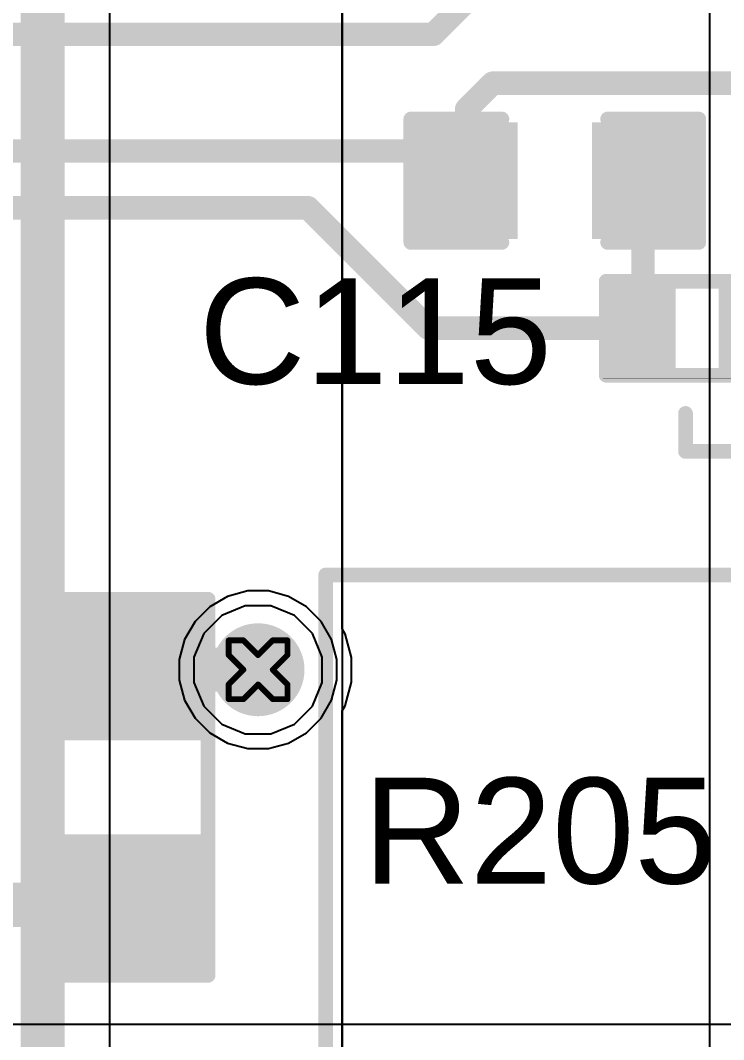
# Model space of a CAD drawing. Header units: inches. Extents: x 0 to 5379, y 0 to 5429.
# Drawn here: x 240.57 to 246.65, y 77.42 to 86.23 of the extents above; entities that cross this region are included whole.
import ezdxf

# ---------------------------------------------------------------- set-up
doc = ezdxf.new("R2010")
doc.units = ezdxf.units.IN
for name, color, linetype in [('Bottom Layer', 5, 'Continuous'), ('Bottom Solder', 6, 'Continuous'), ('Drill Drawing', 1, 'Continuous'), ('GND01', 16, 'Continuous'), ('GND02', 76, 'Continuous'), ('PWR', 156, 'Continuous'), ('SIG 01', 90, 'Continuous'), ('Top Layer', 1, 'Continuous'), ('Top Overlay', 2, 'Continuous'), ('Top Paste', 8, 'Continuous'), ('Top Solder', 216, 'Continuous'), ('Via Holes', 16, 'Continuous')]:
    doc.layers.add(name, color=color, linetype=linetype)
doc.styles.add('Arial', font='', dxfattribs={"height": 0.2})
doc.styles.get('Arial').set_extended_font_data('Arial')

# ---------------------------------------------------------------- blocks, each defined once
blk = doc.blocks.new('R___0805_540')
at = {"layer": 'Top Layer'}
for points in [[(-1.524, 0.635), (-0.508, 0.635), (-0.508, -0.635), (-1.524, -0.635)], [(0.508, 0.635), (1.524, 0.635), (1.524, -0.635), (0.508, -0.635)]]:
    blk.add_hatch(color=1, dxfattribs=at).paths.add_polyline_path(points)
at = {"layer": 'Top Paste'}
for points in [[(-1.524, 0.635), (-0.508, 0.635), (-0.508, -0.635), (-1.524, -0.635)], [(0.508, 0.635), (1.524, 0.635), (1.524, -0.635), (0.508, -0.635)]]:
    blk.add_hatch(color=8, dxfattribs=at).paths.add_polyline_path(points)
at = {"layer": 'Top Solder'}
for points in [[(-1.6256, 0.7366), (-0.4064, 0.7366), (-0.4064, -0.7366), (-1.6256, -0.7366)], [(0.4064, 0.7366), (1.6256, 0.7366), (1.6256, -0.7366), (0.4064, -0.7366)]]:
    blk.add_hatch(color=216, dxfattribs=at).paths.add_polyline_path(points)
at = {"layer": 'Top Overlay'}
for points in [[(-1.6256, -0.7366, 0.127, 0.127, 0), (-1.6256, 0.7366, 0.127, 0.127, 0)], [(1.6256, 0.7366, 0.127, 0.127, 0), (-1.6256, 0.7366, 0.127, 0.127, 0)], [(1.6256, -0.7366, 0.127, 0.127, 0), (1.6256, 0.7366, 0.127, 0.127, 0)], [(1.6256, -0.7366, 0.127, 0.127, 0), (-1.6256, -0.7366, 0.127, 0.127, 0)]]:
    blk.add_lwpolyline(points, format="xyseb", dxfattribs=at)
for points in [[(-1.65735, 0.7366, 0.0635, 0.0635, 1), (-1.59385, 0.7366, 0.0635, 0.0635, 1)], [(-1.65735, 0.7366, 0.0635, 0.0635, 1), (-1.59385, 0.7366, 0.0635, 0.0635, 1)], [(1.59385, 0.7366, 0.0635, 0.0635, 1), (1.65735, 0.7366, 0.0635, 0.0635, 1)], [(1.59385, 0.7366, 0.0635, 0.0635, 1), (1.65735, 0.7366, 0.0635, 0.0635, 1)], [(-1.65735, -0.7366, 0.0635, 0.0635, 1), (-1.59385, -0.7366, 0.0635, 0.0635, 1)], [(-1.65735, -0.7366, 0.0635, 0.0635, 1), (-1.59385, -0.7366, 0.0635, 0.0635, 1)], [(1.59385, -0.7366, 0.0635, 0.0635, 1), (1.65735, -0.7366, 0.0635, 0.0635, 1)], [(1.59385, -0.7366, 0.0635, 0.0635, 1), (1.65735, -0.7366, 0.0635, 0.0635, 1)]]:
    blk.add_lwpolyline(points, format="xyseb", close=True, dxfattribs=at)
blk = doc.blocks.new('R___0402_557')
at = {"layer": 'Top Layer'}
for points in [[(-0.6985, -0.3175), (-0.6985, 0.3175), (-0.2413, 0.3175), (-0.2413, -0.3175)], [(0.2413, -0.3175), (0.2413, 0.3175), (0.6985, 0.3175), (0.6985, -0.3175)]]:
    blk.add_hatch(color=1, dxfattribs=at).paths.add_polyline_path(points)
at = {"layer": 'Top Paste'}
for points in [[(-0.6985, -0.3175), (-0.6985, 0.3175), (-0.2413, 0.3175), (-0.2413, -0.3175)], [(0.2413, -0.3175), (0.2413, 0.3175), (0.6985, 0.3175), (0.6985, -0.3175)]]:
    blk.add_hatch(color=8, dxfattribs=at).paths.add_polyline_path(points)
at = {"layer": 'Top Solder'}
for points in [[(-0.7535, -0.3725), (-0.7535, 0.3725), (-0.1863, 0.3725), (-0.1863, -0.3725)], [(0.1863, -0.3725), (0.1863, 0.3725), (0.7535, 0.3725), (0.7535, -0.3725)]]:
    blk.add_hatch(color=216, dxfattribs=at).paths.add_polyline_path(points)
at = {"layer": 'Top Overlay'}
for points in [[(-0.7874, 0.4064, 0.127, 0.127, 0), (0.7874, 0.4064, 0.127, 0.127, 0)], [(-0.7874, -0.4064, 0.127, 0.127, 0), (-0.7874, 0.4064, 0.127, 0.127, 0)], [(0.7874, -0.4064, 0.127, 0.127, 0), (0.7874, 0.4064, 0.127, 0.127, 0)], [(-0.7874, -0.4064, 0.127, 0.127, 0), (0.7874, -0.4064, 0.127, 0.127, 0)], [(-0.8128, -0.4318, 0.00323, 0.00323, 0), (0.8128, -0.4318, 0.00323, 0.00323, 0)]]:
    blk.add_lwpolyline(points, format="xyseb", dxfattribs=at)
for points in [[(-0.8191, 0.4064, 0.0635, 0.0635, 1), (-0.7556, 0.4064, 0.0635, 0.0635, 1)], [(-0.8191, 0.4064, 0.0635, 0.0635, 1), (-0.7556, 0.4064, 0.0635, 0.0635, 1)], [(0.7556, 0.4064, 0.0635, 0.0635, 1), (0.8191, 0.4064, 0.0635, 0.0635, 1)], [(0.7556, 0.4064, 0.0635, 0.0635, 1), (0.8191, 0.4064, 0.0635, 0.0635, 1)], [(-0.8191, -0.4064, 0.0635, 0.0635, 1), (-0.7556, -0.4064, 0.0635, 0.0635, 1)], [(-0.8191, -0.4064, 0.0635, 0.0635, 1), (-0.7556, -0.4064, 0.0635, 0.0635, 1)], [(0.7556, -0.4064, 0.0635, 0.0635, 1), (0.8191, -0.4064, 0.0635, 0.0635, 1)], [(0.7556, -0.4064, 0.0635, 0.0635, 1), (0.8191, -0.4064, 0.0635, 0.0635, 1)], [(-0.8136, -0.4318, 0.00161, 0.00161, 1), (-0.812, -0.4318, 0.00161, 0.00161, 1)], [(0.812, -0.4318, 0.00161, 0.00161, 1), (0.8136, -0.4318, 0.00161, 0.00161, 1)]]:
    blk.add_lwpolyline(points, format="xyseb", close=True, dxfattribs=at)
blk = doc.blocks.new('C___0603_1012')
at = {"layer": 'Top Layer'}
for points in [[(-0.381, 0.4445), (-0.381, -0.4445), (-1.143, -0.4445), (-1.143, 0.4445)], [(1.143, 0.4445), (1.143, -0.4445), (0.381, -0.4445), (0.381, 0.4445)]]:
    blk.add_hatch(color=1, dxfattribs=at).paths.add_polyline_path(points)
at = {"layer": 'Top Paste'}
for points in [[(-0.381, 0.4445), (-0.381, -0.4445), (-1.143, -0.4445), (-1.143, 0.4445)], [(1.143, 0.4445), (1.143, -0.4445), (0.381, -0.4445), (0.381, 0.4445)]]:
    blk.add_hatch(color=8, dxfattribs=at).paths.add_polyline_path(points)
at = {"layer": 'Top Solder'}
for points in [[(-0.321, 0.5045), (-0.321, -0.5045), (-1.203, -0.5045), (-1.203, 0.5045)], [(1.203, 0.5045), (1.203, -0.5045), (0.321, -0.5045), (0.321, 0.5045)]]:
    blk.add_hatch(color=216, dxfattribs=at).paths.add_polyline_path(points)
at = {"layer": 'Top Overlay'}
for points in [[(-1.2446, 0.5334, 0.127, 0.127, 0), (-0.4572, 0.5334, 0.127, 0.127, 0)], [(-1.2446, -0.5334, 0.127, 0.127, 0), (-1.2446, 0.5334, 0.127, 0.127, 0)], [(0.4572, 0.5334, 0.127, 0.127, 0), (1.2446, 0.5334, 0.127, 0.127, 0)], [(1.2446, -0.5334, 0.127, 0.127, 0), (1.2446, 0.5334, 0.127, 0.127, 0)], [(-1.2446, -0.5334, 0.127, 0.127, 0), (-0.4572, -0.5334, 0.127, 0.127, 0)], [(0.4572, -0.5334, 0.127, 0.127, 0), (1.2446, -0.5334, 0.127, 0.127, 0)]]:
    blk.add_lwpolyline(points, format="xyseb", dxfattribs=at)
for points in [[(-1.2764, 0.5334, 0.0635, 0.0635, 1), (-1.2128, 0.5334, 0.0635, 0.0635, 1)], [(-1.2764, 0.5334, 0.0635, 0.0635, 1), (-1.2128, 0.5334, 0.0635, 0.0635, 1)], [(-0.4889, 0.5334, 0.0635, 0.0635, 1), (-0.4254, 0.5334, 0.0635, 0.0635, 1)], [(0.4254, 0.5334, 0.0635, 0.0635, 1), (0.4889, 0.5334, 0.0635, 0.0635, 1)], [(1.2128, 0.5334, 0.0635, 0.0635, 1), (1.2764, 0.5334, 0.0635, 0.0635, 1)], [(1.2128, 0.5334, 0.0635, 0.0635, 1), (1.2764, 0.5334, 0.0635, 0.0635, 1)], [(-1.2764, -0.5334, 0.0635, 0.0635, 1), (-1.2128, -0.5334, 0.0635, 0.0635, 1)], [(-1.2764, -0.5334, 0.0635, 0.0635, 1), (-1.2128, -0.5334, 0.0635, 0.0635, 1)], [(-0.4889, -0.5334, 0.0635, 0.0635, 1), (-0.4254, -0.5334, 0.0635, 0.0635, 1)], [(0.4254, -0.5334, 0.0635, 0.0635, 1), (0.4889, -0.5334, 0.0635, 0.0635, 1)], [(1.2128, -0.5334, 0.0635, 0.0635, 1), (1.2764, -0.5334, 0.0635, 0.0635, 1)], [(1.2128, -0.5334, 0.0635, 0.0635, 1), (1.2764, -0.5334, 0.0635, 0.0635, 1)]]:
    blk.add_lwpolyline(points, format="xyseb", close=True, dxfattribs=at)

msp = doc.modelspace()

# ---------------------------------------------------------------- hatches: boundary and pattern name
at = {"layer": 'Bottom Layer'}
h = msp.add_hatch(color=5, dxfattribs=at)
edge = h.paths.add_edge_path()
edge.add_arc((242.6255, 80.6135), 0.3, 0, 360)
at = {"layer": 'Bottom Solder'}
h = msp.add_hatch(color=6, dxfattribs=at)
edge = h.paths.add_edge_path()
edge.add_arc((242.6255, 80.6135), 0.4016, 0, 360)
at = {"layer": 'GND01'}
h = msp.add_hatch(color=16, dxfattribs=at)
edge = h.paths.add_edge_path()
edge.add_arc((242.6255, 80.6135), 0.3, 0, 360)
at = {"layer": 'GND02'}
h = msp.add_hatch(color=76, dxfattribs=at)
edge = h.paths.add_edge_path()
edge.add_arc((242.6255, 80.6135), 0.3, 0, 360)
at = {"layer": 'PWR'}
h = msp.add_hatch(color=156, dxfattribs=at)
edge = h.paths.add_edge_path()
edge.add_arc((242.6255, 80.6135), 0.3, 0, 360)
at = {"layer": 'SIG 01'}
h = msp.add_hatch(color=90, dxfattribs=at)
edge = h.paths.add_edge_path()
edge.add_arc((242.6255, 80.6135), 0.3, 0, 360)
at = {"layer": 'Top Layer'}
h = msp.add_hatch(color=1, dxfattribs=at)
edge = h.paths.add_edge_path()
edge.add_arc((242.6255, 80.6135), 0.3, 0, 360)
at = {"layer": 'Top Solder'}
h = msp.add_hatch(color=216, dxfattribs=at)
edge = h.paths.add_edge_path()
edge.add_arc((242.6255, 80.6135), 0.4016, 0, 360)
at = {"layer": 'Via Holes'}
h = msp.add_hatch(color=7, dxfattribs=at)
edge = h.paths.add_edge_path()
edge.add_arc((242.6255, 80.6135), 0.15, 0, 360)

# ---------------------------------------------------------------- linework, layer by layer
at = {"layer": 'Bottom Layer'}
for p, q in [((243.3527, 88.2756), (243.3527, 72.7054)), ((243.3527, 80.9699), (243.3527, 88.2756)), ((243.3784, 80.9254), (243.3527, 80.9699)), ((243.4335, 80.7199), (243.3784, 80.9254)), ((243.4335, 80.5071), (243.4335, 80.7199)), ((243.3784, 80.3016), (243.4335, 80.5071)), ((243.3527, 80.2571), (243.3784, 80.3016)), ((243.3527, 72.7054), (243.3527, 80.2571))]:
    msp.add_line(p, q, dxfattribs=at)
at = {"layer": 'Drill Drawing'}
for points in [[(242.3715, 80.7405, 0.0508, 0.0508, 0), (242.3715, 80.8675, 0.0508, 0.0508, 0)], [(242.3715, 80.8675, 0.0508, 0.0508, 0), (242.4985, 80.8675, 0.0508, 0.0508, 0)], [(242.4985, 80.8675, 0.0508, 0.0508, 0), (242.6255, 80.7405, 0.0508, 0.0508, 0)], [(242.6255, 80.7405, 0.0508, 0.0508, 0), (242.7525, 80.8675, 0.0508, 0.0508, 0)], [(242.7525, 80.8675, 0.0508, 0.0508, 0), (242.8795, 80.8675, 0.0508, 0.0508, 0)], [(242.8795, 80.7405, 0.0508, 0.0508, 0), (242.8795, 80.8675, 0.0508, 0.0508, 0)], [(242.3715, 80.7405, 0.0508, 0.0508, 0), (242.4985, 80.6135, 0.0508, 0.0508, 0)], [(242.7525, 80.6135, 0.0508, 0.0508, 0), (242.8795, 80.7405, 0.0508, 0.0508, 0)], [(242.3715, 80.4865, 0.0508, 0.0508, 0), (242.4985, 80.6135, 0.0508, 0.0508, 0)], [(242.7525, 80.6135, 0.0508, 0.0508, 0), (242.8795, 80.4865, 0.0508, 0.0508, 0)], [(242.3715, 80.3595, 0.0508, 0.0508, 0), (242.3715, 80.4865, 0.0508, 0.0508, 0)], [(242.4985, 80.3595, 0.0508, 0.0508, 0), (242.6255, 80.4865, 0.0508, 0.0508, 0)], [(242.6255, 80.4865, 0.0508, 0.0508, 0), (242.7525, 80.3595, 0.0508, 0.0508, 0)], [(242.8795, 80.3595, 0.0508, 0.0508, 0), (242.8795, 80.4865, 0.0508, 0.0508, 0)], [(242.3715, 80.3595, 0.0508, 0.0508, 0), (242.4985, 80.3595, 0.0508, 0.0508, 0)], [(242.7525, 80.3595, 0.0508, 0.0508, 0), (242.8795, 80.3595, 0.0508, 0.0508, 0)]]:
    msp.add_lwpolyline(points, format="xyseb", dxfattribs=at)
for points in [[(242.3588, 80.8675, 0.0254, 0.0254, 1), (242.3842, 80.8675, 0.0254, 0.0254, 1)], [(242.3588, 80.8675, 0.0254, 0.0254, 1), (242.3842, 80.8675, 0.0254, 0.0254, 1)], [(242.4858, 80.8675, 0.0254, 0.0254, 1), (242.5112, 80.8675, 0.0254, 0.0254, 1)], [(242.4858, 80.8675, 0.0254, 0.0254, 1), (242.5112, 80.8675, 0.0254, 0.0254, 1)], [(242.7398, 80.8675, 0.0254, 0.0254, 1), (242.7652, 80.8675, 0.0254, 0.0254, 1)], [(242.7398, 80.8675, 0.0254, 0.0254, 1), (242.7652, 80.8675, 0.0254, 0.0254, 1)], [(242.8668, 80.8675, 0.0254, 0.0254, 1), (242.8922, 80.8675, 0.0254, 0.0254, 1)], [(242.8668, 80.8675, 0.0254, 0.0254, 1), (242.8922, 80.8675, 0.0254, 0.0254, 1)], [(242.3588, 80.7405, 0.0254, 0.0254, 1), (242.3842, 80.7405, 0.0254, 0.0254, 1)], [(242.3588, 80.7405, 0.0254, 0.0254, 1), (242.3842, 80.7405, 0.0254, 0.0254, 1)], [(242.6128, 80.7405, 0.0254, 0.0254, 1), (242.6382, 80.7405, 0.0254, 0.0254, 1)], [(242.6128, 80.7405, 0.0254, 0.0254, 1), (242.6382, 80.7405, 0.0254, 0.0254, 1)], [(242.8668, 80.7405, 0.0254, 0.0254, 1), (242.8922, 80.7405, 0.0254, 0.0254, 1)], [(242.8668, 80.7405, 0.0254, 0.0254, 1), (242.8922, 80.7405, 0.0254, 0.0254, 1)], [(242.4858, 80.6135, 0.0254, 0.0254, 1), (242.5112, 80.6135, 0.0254, 0.0254, 1)], [(242.4858, 80.6135, 0.0254, 0.0254, 1), (242.5112, 80.6135, 0.0254, 0.0254, 1)], [(242.7398, 80.6135, 0.0254, 0.0254, 1), (242.7652, 80.6135, 0.0254, 0.0254, 1)], [(242.7398, 80.6135, 0.0254, 0.0254, 1), (242.7652, 80.6135, 0.0254, 0.0254, 1)], [(242.3588, 80.4865, 0.0254, 0.0254, 1), (242.3842, 80.4865, 0.0254, 0.0254, 1)], [(242.3588, 80.4865, 0.0254, 0.0254, 1), (242.3842, 80.4865, 0.0254, 0.0254, 1)], [(242.6128, 80.4865, 0.0254, 0.0254, 1), (242.6382, 80.4865, 0.0254, 0.0254, 1)], [(242.6128, 80.4865, 0.0254, 0.0254, 1), (242.6382, 80.4865, 0.0254, 0.0254, 1)], [(242.8668, 80.4865, 0.0254, 0.0254, 1), (242.8922, 80.4865, 0.0254, 0.0254, 1)], [(242.8668, 80.4865, 0.0254, 0.0254, 1), (242.8922, 80.4865, 0.0254, 0.0254, 1)], [(242.3588, 80.3595, 0.0254, 0.0254, 1), (242.3842, 80.3595, 0.0254, 0.0254, 1)], [(242.3588, 80.3595, 0.0254, 0.0254, 1), (242.3842, 80.3595, 0.0254, 0.0254, 1)], [(242.4858, 80.3595, 0.0254, 0.0254, 1), (242.5112, 80.3595, 0.0254, 0.0254, 1)], [(242.4858, 80.3595, 0.0254, 0.0254, 1), (242.5112, 80.3595, 0.0254, 0.0254, 1)], [(242.7398, 80.3595, 0.0254, 0.0254, 1), (242.7652, 80.3595, 0.0254, 0.0254, 1)], [(242.7398, 80.3595, 0.0254, 0.0254, 1), (242.7652, 80.3595, 0.0254, 0.0254, 1)], [(242.8668, 80.3595, 0.0254, 0.0254, 1), (242.8922, 80.3595, 0.0254, 0.0254, 1)], [(242.8668, 80.3595, 0.0254, 0.0254, 1), (242.8922, 80.3595, 0.0254, 0.0254, 1)]]:
    msp.add_lwpolyline(points, format="xyseb", close=True, dxfattribs=at)
at = {"layer": 'GND01'}
for p, q in [((242.5153, 81.1675), (242.3117, 81.0832)), ((242.7357, 81.1675), (242.5153, 81.1675)), ((242.9393, 81.0832), (242.7357, 81.1675)), ((242.3117, 81.0832), (242.1558, 80.9273)), ((243.0951, 80.9273), (242.9393, 81.0832)), ((242.1558, 80.9273), (242.0715, 80.7237)), ((243.1795, 80.7237), (243.0951, 80.9273)), ((242.0715, 80.7237), (242.0715, 80.5033)), ((243.1795, 80.5033), (243.1795, 80.7237)), ((242.0715, 80.5033), (242.1558, 80.2997)), ((243.0951, 80.2997), (243.1795, 80.5033)), ((242.1558, 80.2997), (242.3117, 80.1438)), ((242.9393, 80.1438), (243.0951, 80.2997)), ((242.3117, 80.1438), (242.5153, 80.0595)), ((242.7357, 80.0595), (242.9393, 80.1438)), ((242.5153, 80.0595), (242.7357, 80.0595))]:
    msp.add_line(p, q, dxfattribs=at)
at = {"layer": 'GND02'}
for p, q in [((242.5153, 81.1675), (242.3117, 81.0832)), ((242.7357, 81.1675), (242.5153, 81.1675)), ((242.9393, 81.0832), (242.7357, 81.1675)), ((242.3117, 81.0832), (242.1558, 80.9273)), ((243.0951, 80.9273), (242.9393, 81.0832)), ((242.1558, 80.9273), (242.0715, 80.7237)), ((243.1795, 80.7237), (243.0951, 80.9273)), ((242.0715, 80.7237), (242.0715, 80.5033)), ((243.1795, 80.5033), (243.1795, 80.7237)), ((242.0715, 80.5033), (242.1558, 80.2997)), ((243.0951, 80.2997), (243.1795, 80.5033)), ((242.1558, 80.2997), (242.3117, 80.1438)), ((242.9393, 80.1438), (243.0951, 80.2997)), ((242.3117, 80.1438), (242.5153, 80.0595)), ((242.7357, 80.0595), (242.9393, 80.1438)), ((242.5153, 80.0595), (242.7357, 80.0595))]:
    msp.add_line(p, q, dxfattribs=at)
at = {"layer": 'PWR'}
msp.add_line((247.9574, 77.5462), (240.3395, 77.5462), dxfattribs=at)
at = {"layer": 'SIG 01'}
for p, q in [((241.3452, 68.7408), (241.3452, 87.1024)), ((246.5272, 87.1327), (246.5272, 64.8804)), ((242.3626, 81.2481), (242.2073, 81.1584)), ((242.5358, 81.2945), (242.3626, 81.2481)), ((242.7151, 81.2945), (242.5358, 81.2945)), ((242.8883, 81.2481), (242.7151, 81.2945)), ((243.0436, 81.1584), (242.8883, 81.2481)), ((242.2073, 81.1584), (242.0805, 81.0316)), ((243.1704, 81.0316), (243.0436, 81.1584)), ((242.0805, 81.0316), (241.9909, 80.8764)), ((243.2601, 80.8764), (243.1704, 81.0316)), ((241.9909, 80.8764), (241.9445, 80.7032)), ((243.3065, 80.7032), (243.2601, 80.8764)), ((241.9445, 80.7032), (241.9445, 80.5238)), ((243.3065, 80.5238), (243.3065, 80.7032)), ((241.9445, 80.5238), (241.9909, 80.3506)), ((243.2601, 80.3506), (243.3065, 80.5238)), ((241.9909, 80.3506), (242.0805, 80.1954)), ((243.1704, 80.1954), (243.2601, 80.3506)), ((242.0805, 80.1954), (242.2073, 80.0686)), ((243.0436, 80.0686), (243.1704, 80.1954)), ((242.2073, 80.0686), (242.3626, 79.9789)), ((242.8883, 79.9789), (243.0436, 80.0686)), ((242.3626, 79.9789), (242.5358, 79.9325)), ((242.5358, 79.9325), (242.7151, 79.9325)), ((242.7151, 79.9325), (242.8883, 79.9789))]:
    msp.add_line(p, q, dxfattribs=at)
msp.add_lwpolyline([(240.7625, 68.7408, 0.381, 0.381, 0), (240.7625, 87.1024, 0.381, 0.381, 0)], format="xyseb", dxfattribs=at)
at = {"layer": 'Top Layer'}
for points in [[(244.1415, 86.1072, 0.2032, 0.2032, 0), (244.8769, 86.8426, 0.2032, 0.2032, 0)], [(236.5173, 86.1072, 0.2032, 0.2032, 0), (244.1415, 86.1072, 0.2032, 0.2032, 0)], [(244.4289, 85.4587, 0.2032, 0.2032, 0), (244.6548, 85.6846, 0.2032, 0.2032, 0)], [(244.6548, 85.6846, 0.2032, 0.2032, 0), (247.3382, 85.6846, 0.2032, 0.2032, 0)], [(244.4289, 84.8412, 0.2032, 0.2032, 0), (244.4289, 85.4587, 0.2032, 0.2032, 0)], [(238.4045, 85.0976, 0.2032, 0.2032, 0), (244.1725, 85.0976, 0.2032, 0.2032, 0)], [(244.1725, 85.0976, 0.2032, 0.2032, 0), (244.4289, 84.8412, 0.2032, 0.2032, 0)], [(245.9529, 83.566, 0.2032, 0.2032, 0), (245.9529, 84.8412, 0.2032, 0.2032, 0)], [(236.5173, 84.6072, 0.2032, 0.2032, 0), (243.0575, 84.6072, 0.2032, 0.2032, 0)], [(243.0575, 84.6072, 0.2032, 0.2032, 0), (244.0987, 83.566, 0.2032, 0.2032, 0)], [(244.0987, 83.566, 0.2032, 0.2032, 0), (245.9529, 83.566, 0.2032, 0.2032, 0)], [(241.4571, 80.6135, 0.381, 0.381, 0), (242.6255, 80.6135, 0.381, 0.381, 0)], [(239.769, 78.5815, 0.381, 0.381, 0), (241.4571, 78.5815, 0.381, 0.381, 0)]]:
    msp.add_lwpolyline(points, format="xyseb", dxfattribs=at)
for points in [[(244.0907, 86.1072, 0.1016, 0.1016, 1), (244.1923, 86.1072, 0.1016, 0.1016, 1)], [(244.0907, 86.1072, 0.1016, 0.1016, 1), (244.1923, 86.1072, 0.1016, 0.1016, 1)], [(244.604, 85.6846, 0.1016, 0.1016, 1), (244.7056, 85.6846, 0.1016, 0.1016, 1)], [(244.604, 85.6846, 0.1016, 0.1016, 1), (244.7056, 85.6846, 0.1016, 0.1016, 1)], [(244.3781, 85.4587, 0.1016, 0.1016, 1), (244.4797, 85.4587, 0.1016, 0.1016, 1)], [(244.3781, 85.4587, 0.1016, 0.1016, 1), (244.4797, 85.4587, 0.1016, 0.1016, 1)], [(244.1217, 85.0976, 0.1016, 0.1016, 1), (244.2233, 85.0976, 0.1016, 0.1016, 1)], [(244.1217, 85.0976, 0.1016, 0.1016, 1), (244.2233, 85.0976, 0.1016, 0.1016, 1)], [(244.3781, 84.8412, 0.1016, 0.1016, 1), (244.4797, 84.8412, 0.1016, 0.1016, 1)], [(244.3781, 84.8412, 0.1016, 0.1016, 1), (244.4797, 84.8412, 0.1016, 0.1016, 1)], [(245.9021, 84.8412, 0.1016, 0.1016, 1), (246.0037, 84.8412, 0.1016, 0.1016, 1)], [(243.0067, 84.6072, 0.1016, 0.1016, 1), (243.1083, 84.6072, 0.1016, 0.1016, 1)], [(243.0067, 84.6072, 0.1016, 0.1016, 1), (243.1083, 84.6072, 0.1016, 0.1016, 1)], [(244.0479, 83.566, 0.1016, 0.1016, 1), (244.1495, 83.566, 0.1016, 0.1016, 1)], [(244.0479, 83.566, 0.1016, 0.1016, 1), (244.1495, 83.566, 0.1016, 0.1016, 1)], [(245.9021, 83.566, 0.1016, 0.1016, 1), (246.0037, 83.566, 0.1016, 0.1016, 1)], [(245.9021, 83.566, 0.1016, 0.1016, 1), (246.0037, 83.566, 0.1016, 0.1016, 1)], [(241.3618, 80.6135, 0.1905, 0.1905, 1), (241.5523, 80.6135, 0.1905, 0.1905, 1)], [(242.5302, 80.6135, 0.1905, 0.1905, 1), (242.7207, 80.6135, 0.1905, 0.1905, 1)], [(241.3618, 78.5815, 0.1905, 0.1905, 1), (241.5523, 78.5815, 0.1905, 0.1905, 1)]]:
    msp.add_lwpolyline(points, format="xyseb", close=True, dxfattribs=at)
at = {"layer": 'Top Overlay'}
for points in [[(246.3212, 82.5007, 0.127, 0.127, 0), (246.3212, 82.8294, 0.127, 0.127, 0)], [(246.3212, 82.5007, 0.127, 0.127, 0), (250.0419, 82.5007, 0.127, 0.127, 0)], [(243.2097, 81.4324, 0.127, 0.127, 0), (251.1044, 81.4324, 0.127, 0.127, 0)], [(243.2097, 72.9996, 0.127, 0.127, 0), (243.2097, 81.4324, 0.127, 0.127, 0)]]:
    msp.add_lwpolyline(points, format="xyseb", dxfattribs=at)
for points in [[(246.2895, 82.8294, 0.0635, 0.0635, 1), (246.353, 82.8294, 0.0635, 0.0635, 1)], [(246.2895, 82.5007, 0.0635, 0.0635, 1), (246.353, 82.5007, 0.0635, 0.0635, 1)], [(246.2895, 82.5007, 0.0635, 0.0635, 1), (246.353, 82.5007, 0.0635, 0.0635, 1)], [(243.1779, 81.4324, 0.0635, 0.0635, 1), (243.2414, 81.4324, 0.0635, 0.0635, 1)], [(243.1779, 81.4324, 0.0635, 0.0635, 1), (243.2414, 81.4324, 0.0635, 0.0635, 1)]]:
    msp.add_lwpolyline(points, format="xyseb", close=True, dxfattribs=at)

# ---------------------------------------------------------------- block references
for name, p in [('C___0603_1012', (245.1909, 84.8412)), ('R___0402_557', (246.4228, 83.566))]:
    msp.add_blockref(name, p)
at = {"rotation": 270}
msp.add_blockref('R___0805_540', (241.4571, 79.5975), dxfattribs=at)

# ---------------------------------------------------------------- texts
at = {"layer": 'Top Overlay', "style": 'Arial'}
for s, p in [('C115', (242.1133, 83.0835)), ('R205', (243.5357, 78.7655))]:
    msp.add_text(s, height=0.9144, dxfattribs=at).set_placement(p)

doc.saveas('drawing.dxf')
